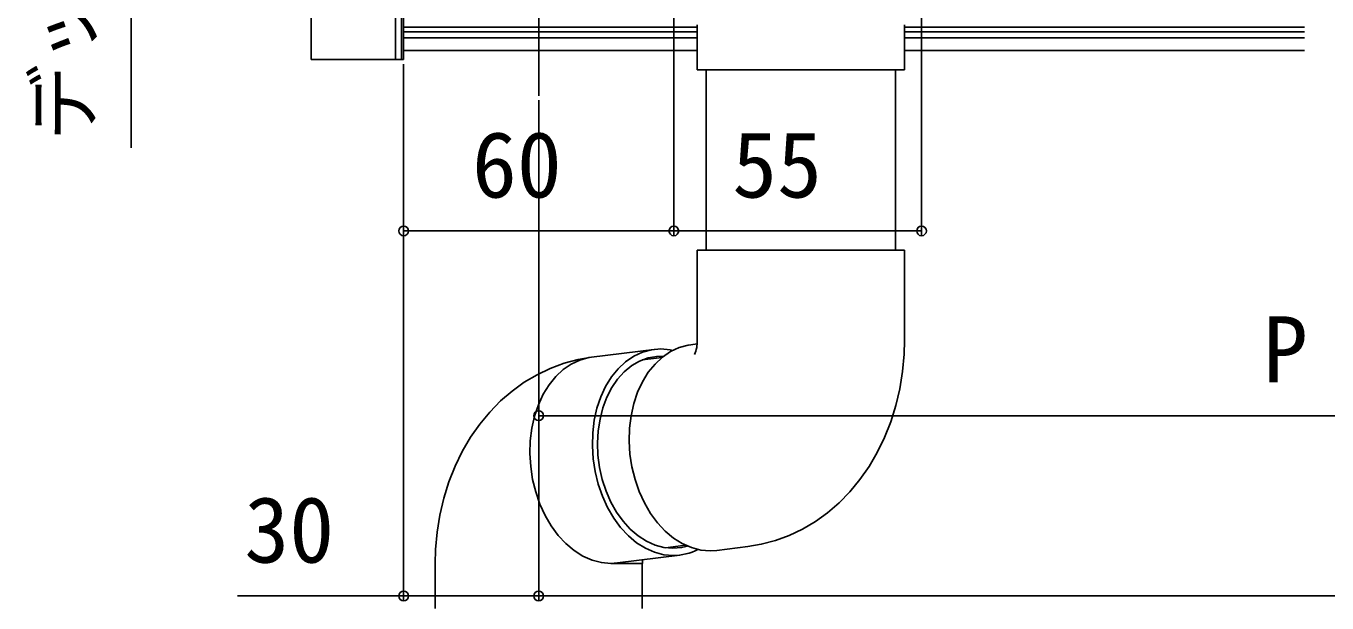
# Model space of a CAD drawing. Units: millimetres, scale not verified. Extents: x -875 to 875, y -1305 to 1298.
# Drawn here: x -696.8 to -408, y 204.1 to 332.1 of the extents above; entities that cross this region are included whole.
import ezdxf
from ezdxf.enums import TextEntityAlignment as Align

# ---------------------------------------------------------------- set-up
doc = ezdxf.new("R2010")
doc.units = ezdxf.units.MM
doc.header["$LTSCALE"] = 8
for name, color, linetype in [('0-4_YKK_12', 2, 'Continuous'), ('0-5_YKK_13', 4, 'Continuous'), ('0-6_YKK_D', 6, 'Continuous')]:
    doc.layers.add(name, color=color, linetype=linetype)
doc.styles.add('ＭＳ ゴシック', font='')
doc.styles.get('ＭＳ ゴシック').set_extended_font_data('MS Gothic')

msp = doc.modelspace()

# ---------------------------------------------------------------- linework, layer by layer
at = {"layer": '0-4_YKK_12'}
for p, q in [((-583, 843.6), (-583, 316.6)), ((-613, 326.6), (-613, 531.6)), ((-547.8, 331.8), (-613, 331.8)), ((-547.8, 330.8), (-613, 330.8)), ((-547.8, 329.4), (-613, 329.4)), ((-413, 331.8), (-501.8, 331.8)), ((-413, 330.8), (-501.8, 330.8)), ((-413, 329.4), (-501.8, 329.4)), ((-547.8, 326.6), (-613, 326.6)), ((-413, 326.6), (-501.8, 326.6))]:
    msp.add_line(p, q, dxfattribs=at)
at = {"layer": '0-5_YKK_13'}
for p, q in [((-633.5, 532.6), (-633.5, 324.6)), ((-614.8, 532.6), (-614.8, 324.6)), ((-613.5, 532.6), (-613.5, 324.6)), ((-547.8, 332.307), (-547.8, 322.307)), ((-501.8, 322.307), (-501.8, 332.307)), ((-633.5, 324.6), (-613, 324.6)), ((-545.8, 322.307), (-545.8, 282.307)), ((-503.8, 282.307), (-503.8, 322.307)), ((-547.8, 282.307), (-547.8, 262.307)), ((-501.8, 282.307), (-547.8, 282.307)), ((-501.8, 262.307), (-501.8, 282.307)), ((-557.392, 260.315), (-571.258, 258.572)), ((-547.836, 261.517), (-549.213, 261.344)), ((-555.622, 258.522), (-560.066, 257.963)), ((-554.827, 216.291), (-550.383, 216.85)), ((-565.52, 212.931), (-551.654, 214.675)), ((-543.475, 215.703), (-536.542, 216.574)), ((-606, 212.839), (-606, 202.839)), ((-565.52, 212.931), (-566.994, 212.839)), ((-560, 212.839), (-566.994, 212.839)), ((-560, 202.839), (-560, 212.839))]:
    msp.add_line(p, q, dxfattribs=at)
for points in [[(-613.5, 533.6), (-613, 533.6), (-613, 324.6)], [(-501.8, 322.307), (-524.8, 322.307), (-547.8, 322.307)], [(-553.128, 214.582), (-555.209, 214.763), (-557.28, 215.302), (-559.306, 216.191), (-561.258, 217.417), (-563.103, 218.958), (-564.813, 220.792), (-566.36, 222.89), (-567.721, 225.218), (-568.874, 227.739), (-569.8, 230.415), (-570.486, 233.202), (-570.92, 236.056), (-571.095, 238.934), (-571.009, 241.788), (-570.663, 244.575), (-570.062, 247.251), (-569.216, 249.772), (-568.139, 252.1), (-566.847, 254.197), (-565.36, 256.032), (-563.703, 257.573), (-561.9, 258.798), (-559.982, 259.688), (-557.977, 260.227), (-555.918, 260.407), (-553.837, 260.227), (-553.211, 260.102)], [(-543.475, 215.703), (-544.949, 215.611), (-547.03, 215.791), (-549.1, 216.331), (-551.127, 217.22), (-553.078, 218.445), (-554.924, 219.987), (-556.633, 221.821), (-558.181, 223.918), (-559.542, 226.246), (-560.695, 228.768), (-561.621, 231.443), (-562.307, 234.23), (-562.74, 237.085), (-562.916, 239.962), (-562.829, 242.817), (-562.483, 245.604), (-561.883, 248.279), (-561.037, 250.8), (-559.96, 253.128), (-558.667, 255.226), (-557.181, 257.06), (-555.523, 258.602), (-553.721, 259.827), (-551.803, 260.716), (-549.798, 261.255), (-549.213, 261.344)], [(-536.542, 216.574), (-533.589, 217.077), (-530.436, 217.913), (-527.374, 219.04), (-524.417, 220.448), (-521.579, 222.13), (-518.874, 224.076), (-516.315, 226.278), (-513.917, 228.729), (-511.692, 231.418), (-509.657, 234.332), (-507.827, 237.456), (-506.218, 240.769), (-504.843, 244.246), (-503.715, 247.859), (-502.842, 251.581), (-502.231, 255.381), (-501.884, 259.233), (-501.8, 262.307)], [(-571.258, 258.572), (-574.211, 258.069), (-577.364, 257.233), (-580.426, 256.106), (-583.383, 254.698), (-586.221, 253.017), (-588.926, 251.071), (-591.485, 248.868), (-593.883, 246.417), (-596.108, 243.729), (-598.143, 240.814), (-599.973, 237.69), (-601.582, 234.378), (-602.957, 230.901), (-604.085, 227.287), (-604.958, 223.566), (-605.569, 219.766), (-605.916, 215.913), (-606, 212.839)], [(-566.994, 212.839), (-569.075, 213.02), (-571.145, 213.559), (-573.172, 214.448), (-575.123, 215.673), (-576.968, 217.215), (-578.678, 219.049), (-580.226, 221.147), (-581.587, 223.475), (-582.739, 225.996), (-583.666, 228.671), (-584.351, 231.458), (-584.785, 234.313), (-584.96, 237.191), (-584.874, 240.045), (-584.528, 242.832), (-583.927, 245.507), (-583.082, 248.029), (-582.004, 250.357), (-580.712, 252.454), (-579.226, 254.288), (-577.568, 255.83), (-575.766, 257.055), (-573.847, 257.944), (-571.843, 258.484), (-571.258, 258.572)], [(-553.225, 216.176), (-555.201, 216.351), (-557.166, 216.874), (-559.087, 217.734), (-560.933, 218.92), (-562.675, 220.41), (-564.282, 222.181), (-565.729, 224.203), (-566.992, 226.444), (-568.05, 228.866), (-568.886, 231.429), (-569.487, 234.092), (-569.841, 236.812), (-569.944, 239.542), (-569.794, 242.239), (-569.394, 244.858), (-568.749, 247.356), (-567.87, 249.692), (-566.772, 251.827), (-565.473, 253.728), (-563.995, 255.362), (-562.36, 256.702), (-560.598, 257.727), (-558.735, 258.42), (-556.803, 258.77), (-555.27, 258.8)], [(-549.973, 216.668), (-551.271, 216.351), (-553.225, 216.176)], [(-559.991, 212.836), (-559.977, 213.515), (-559.964, 213.63)]]:
    msp.add_lwpolyline(points, dxfattribs=at)
for centre, radius, start, end in [((-555.295, 262.052), 7.491, 337.24276, 1.9795), ((-553.152, 226.573), 11.99, 270.11579, 297.28305)]:
    msp.add_arc(centre, radius, start, end, dxfattribs=at)
at = {"layer": '0-6_YKK_D'}
for p, q in [((-498, 423.9), (-498, 285.6)), ((-553, 338.9), (-553, 285.6)), ((-553, 338.9), (-553, 285.6)), ((-613, 323.6), (-613, 204.6)), ((-613, 323.6), (-613, 285.6)), ((-583, 315.6), (-583, 204.6)), ((-583, 315.6), (-583, 244.6)), ((-583, 315.6), (-583, 204.6)), ((-613, 286.6), (-553, 286.6)), ((-553, 286.6), (-498, 286.6)), ((-583, 245.6), (-243, 245.6)), ((-583, 205.6), (777, 205.6))]:
    msp.add_line(p, q, dxfattribs=at)
for points in [[(-673.5, 504.6), (-673.5, 489.6), (-673.5, 305.05)], [(-583, 205.6), (-613, 205.6), (-649.891, 205.6)]]:
    msp.add_lwpolyline(points, dxfattribs=at)
for centre in [(-613, 286.6), (-553, 286.6), (-553, 286.6), (-498, 286.6), (-583, 245.6), (-613, 205.6), (-583, 205.6), (-583, 205.6)]:
    msp.add_circle(centre, 1.075, dxfattribs=at)

# ---------------------------------------------------------------- texts
at = {"layer": '0-6_YKK_D', "style": 'ＭＳ ゴシック'}
msp.add_text('デッキ材床面：15', height=12.46, rotation=90, dxfattribs=at).set_placement((-678.625, 306.601), align=Align.BOTTOM_LEFT)
for s, p in [('60', (-597.83, 289.6)), ('55', (-540.045, 289.6)), ('P', (-422.205, 248.6)), ('30', (-648.368, 208.6))]:
    msp.add_text(s, height=14.66, dxfattribs=at).set_placement(p, align=Align.BOTTOM_LEFT)

doc.saveas('drawing.dxf')
